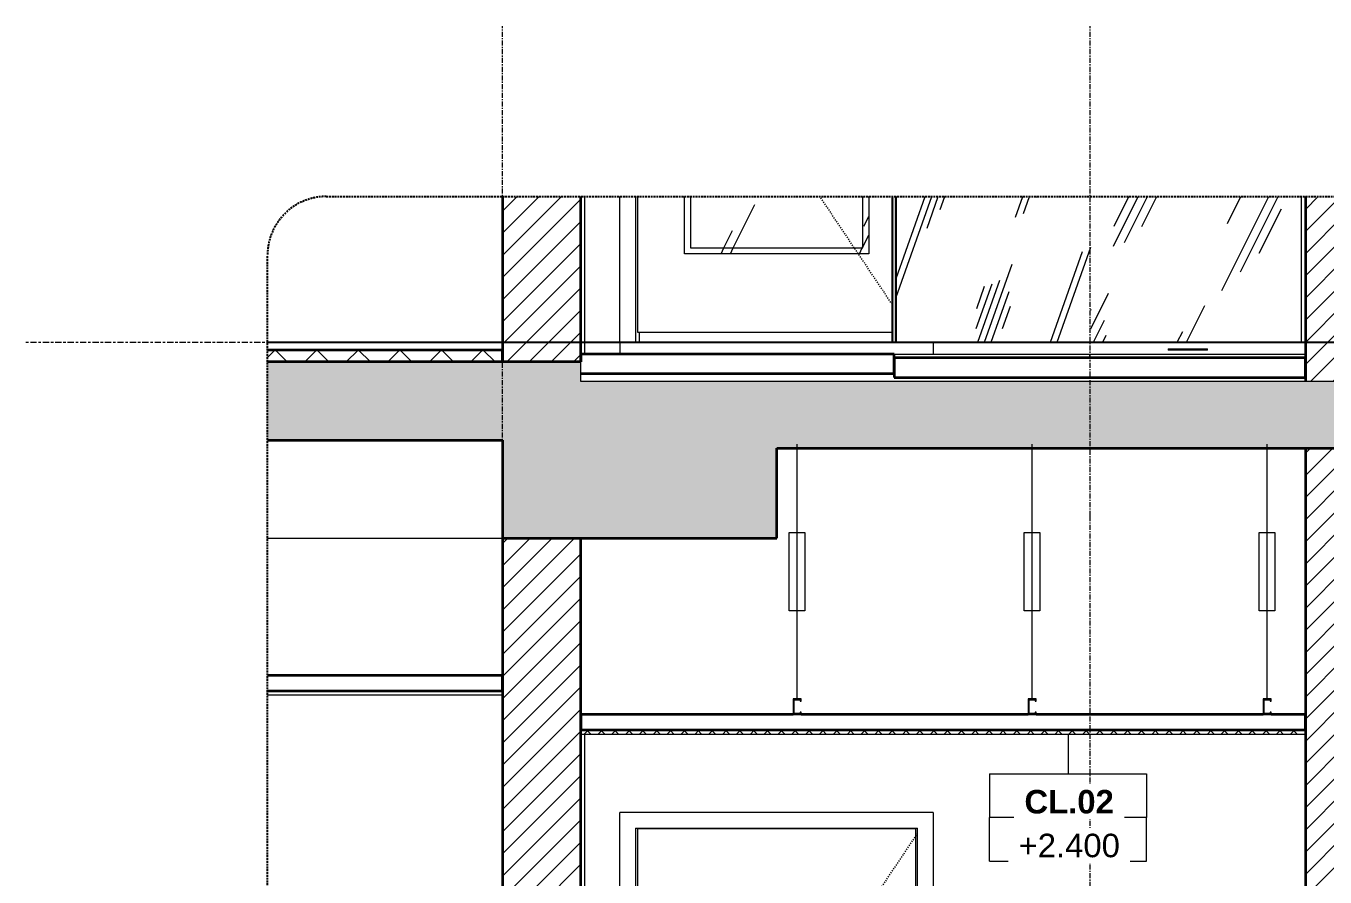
# Model space of a CAD drawing. Header units: millimetres. Extents: x 41758 to 237109, y 3795 to 78637.
# Drawn here: x 98777 to 102094, y 7635 to 9807 of the extents above; entities that cross this region are included whole.
import ezdxf

# ---------------------------------------------------------------- set-up
doc = ezdxf.new("R2010")
doc.units = ezdxf.units.MM
for name, pattern in [('Centre', [31.75, 6.35, -4.7625, 15.875, -4.7625]), ('Dash', [6, 3, -3]), ('Grid Line', [22.225, 12.7, -3.175, 3.175, -3.175]), ('Hidden', [7.14375, 4.7625, -2.38125]), ('IMPORT-CENTER _2_', [40.64, 25.4, -5.08, 5.08, -5.08])]:
    doc.linetypes.add(name, pattern=pattern)
for name, color, linetype, lineweight in [('0-5', 130, 'Continuous', 5), ('A-CLNG-1', 250, 'Continuous', 35), ('A-CLNG-FNSH-1', 7, 'Continuous', 18), ('A-CLNG-IDEN', 151, 'Continuous', 9), ('A-CLNG-PATT-3', 13, 'Continuous', 18), ('A-CLNG-PATT-4', 9, 'Continuous', 18), ('A-DETL-GENF', 92, 'Continuous', 18), ('A-DETL-GENF-4', 9, 'Continuous', 18), ('A-DETL-GENF-5', 92, 'Hidden', 25), ('A-DETL-GENF-HDLN-1', 7, 'Dash', 18), ('A-DETL-GENF-HDLN-2', 1, 'Continuous', 18), ('A-DETL-MEDM', 33, 'Continuous', 35), ('A-DETL-THIN', 151, 'Continuous', 18), ('A-DOOR', 31, 'Continuous', 18), ('A-DOOR-1', 7, 'Continuous', 18), ('A-FLOR-2', 7, 'Continuous', 18), ('A-FLOR-FNSH-1', 250, 'Continuous', 35), ('A-FLOR-LEVL-2', 51, 'Centre', 9), ('A-FLOR-PATT-3', 8, 'Continuous', 18), ('A-GLAZ-CURT', 52, 'Continuous', 18), ('A-GLAZ-CURT-1', 10, 'Continuous', 25), ('A-GLAZ-CURT-2', 7, 'Continuous', 18), ('A-WALL-2', 250, 'Continuous', 35), ('A-WALL-3', 7, 'Continuous', 18), ('A-WALL-PATT-1', 9, 'Continuous', 18), ('A-WALL-PATT-2', 111, 'Continuous', 18), ('G-IMPT', 8, 'Continuous', 18), ('G-IMPT-3', 8, 'IMPORT-CENTER _2_', 18), ('M-EQPM', 50, 'Continuous', 18), ('M-EQPM-1', 7, 'Continuous', 18), ('M-EQPM-2', 50, 'Continuous', 25), ('S-BEAM-2', 7, 'Continuous', 18), ('S-GRID-1', 1, 'Grid Line', 9)]:
    doc.layers.add(name, color=color, linetype=linetype, lineweight=lineweight)
doc.styles.add('Arial_2', font='arial.ttf', dxfattribs={"height": 60})
doc.styles.add('Arial_B_3', font='arialbd.ttf', dxfattribs={"height": 60})
pattern_1 = [(45, (49918.096, 15875), (-28.28427, 28.28427), [])]
pattern_2 = [(63.435, (49981.6, 15906.75), (-255.583, 766.747), [317.5, -190.5, 317.5, -190.5, -403.903]), (63.435, (49981.6, 15906.75), (-255.583, 766.747), [-1016, 127, -276.903]), (63.435, (49965.7, 15922.6), (-255.583, 766.747), [254, -317.5, 190.5, -190.5, -467.403]), (63.435, (49965.7, 15922.6), (-255.583, 766.747), [-952.5, 222.25, -245.153]), (63.435, (49965.7, 15970.25), (-255.583, 766.747), [190.5, -381, 127, -190.5, -530.903]), (63.435, (49965.7, 15970.25), (-255.583, 766.747), [-889, 285.75, -245.153]), (63.435, (50013.35, 15922.6), (-255.583, 766.747), [190.5, -381, 158.75, -689.653]), (63.435, (50060.97, 15970.25), (-255.583, 766.747), [95.25, -476.25, 63.5, -784.903]), (63.435, (49981.6, 16049.6), (-255.583, 766.747), [63.5, -476.25, 63.5, -254, -562.653]), (63.435, (49981.6, 16049.6), (-255.583, 766.747), [-857.25, 158.75, -403.903]), (63.435, (50267.35, 16002), (-255.583, 766.747), [317.5, -476.25, 381, -251.503]), (63.435, (50267.35, 15954.4), (-255.583, 766.747), [444.5, -317.5, 476.25, -188.003]), (63.435, (50299.1, 15970.25), (-255.583, 766.747), [508, -254, 381, -276.903]), (63.435, (50346.7, 16017.9), (-255.583, 766.747), [317.5, -444.5, 254, -403.903]), (63.435, (50299.1, 16113.1), (-255.583, 766.747), [158.75, -635, 190.5, -435.653]), (63.435, (50394.35, 16065.5), (-255.583, 766.747), [127, -635, 127, -530.903])]
pattern_3 = [(45, (105459.442, 15875), (-28.28427, 28.28427), [])]

# ---------------------------------------------------------------- blocks, each defined once
blk = doc.blocks.new('NCV_TKTC_KET CAU_rvt-5-TKCS_CĂN HỘ LOẠI 6 - MẶT CẮT 4')
at = {"layer": 'A-FLOR-FNSH-1'}
blk.add_line((44452.6, 8750), (44452.6, 8730), dxfattribs=at)
at = {"layer": 'S-BEAM-2'}
blk.add_line((43852.6, 8500), (44452.6, 8500), dxfattribs=at)
blk = doc.blocks.new('DOOR_CW_01 CANH MO-PANEL KINH - DIG_02-800x2200-CỬA NHÔM KÍNH-401063-TKCS_CĂN HỘ LOẠI 6 - MẶT CẮT 4')
at = {"layer": 'A-DETL-GENF-HDLN-1'}
for p, q in [((44792.6, 6673.5), (45512.6, 7747)), ((45447.6, 5696.9), (44792.6, 6673.5))]:
    blk.add_line(p, q, dxfattribs=at)
at = {"layer": 'A-DOOR-1'}
for p, q in [((45552.6, 7800), (44752.6, 7800)), ((44752.6, 5600), (44752.6, 7800)), ((45552.6, 7800), (45552.6, 7600)), ((44792.6, 7760), (44792.6, 5600)), ((44792.6, 7760), (45512.6, 7760)), ((44797.6, 7758), (44797.6, 5626)), ((45507.6, 7758), (44797.6, 7758)), ((45507.6, 7600), (45507.6, 7758)), ((45512.6, 7600), (45512.6, 7760)), ((44917.6, 7558), (45387.6, 7558)), ((44917.6, 5826), (44917.6, 7558)), ((45372.6, 7543), (44932.6, 7543)), ((44932.6, 7543), (44932.6, 5841)), ((45372.6, 6524.5), (45372.6, 7543)), ((45387.6, 7558), (45387.6, 6524.5)), ((45427.8, 6556), (45427.8, 6524.5)), ((45447.6, 6556), (45427.8, 6556)), ((45346.8, 6524.5), (45372.6, 6524.5)), ((45346.8, 6507.5), (45346.8, 6524.5)), ((45372.6, 6507.5), (45346.8, 6507.5)), ((45447.6, 6524.5), (45372.6, 6524.5)), ((45372.6, 5841), (45372.6, 6507.5)), ((45447.6, 6507.5), (45372.6, 6507.5)), ((45387.6, 6507.5), (45387.6, 5826)), ((45427.8, 6507.5), (45427.8, 6416)), ((45427.8, 6416), (45447.6, 6416)), ((44932.6, 5841), (45372.6, 5841)), ((45387.6, 5826), (44917.6, 5826)), ((44797.6, 5626), (45447.6, 5626)), ((44802.6, 5600), (44802.6, 5626)), ((44792.6, 5600), (44752.6, 5600))]:
    blk.add_line(p, q, dxfattribs=at)
blk = doc.blocks.new('NCV_TKTC_TANG 2_rvt-5-TKCS_CĂN HỘ LOẠI 6 - MẶT CẮT 4')
at = {"layer": 'A-CLNG-PATT-4'}
h = blk.add_hatch(dxfattribs=at)
h.set_pattern_fill('FP_28', color=256, style=0, pattern_type=2)
h.set_pattern_definition([(45, (49918.096, 15875), (-17.67767, 17.67767), []), (135, (49918.096, 15875), (-17.67767, -17.67767), [])])
h.paths.add_polyline_path([(46188.3, 8000), (46502.6, 8000), (46502.6, 8010), (44652.6, 8010), (44652.6, 8000), (45879.3, 8000)])
at = {"layer": 'A-WALL-PATT-1'}
h = blk.add_hatch(dxfattribs=at)
h.set_pattern_fill('FP_25', color=256, style=0, pattern_type=2)
h.set_pattern_definition(pattern_1)
h.paths.add_polyline_path([(46602.6, 5500), (46602.6, 8730), (46502.6, 8730), (46502.6, 5500)])
at = {"layer": 'A-CLNG-1'}
for p, q in [((45194.8, 8050), (44652.6, 8050)), ((44652.6, 8050), (44652.6, 8010)), ((45794.8, 8050), (45214.8, 8050)), ((46394.8, 8050), (45814.8, 8050)), ((46502.6, 8050), (46414.8, 8050)), ((46502.6, 8010), (46502.6, 8050)), ((46502.6, 8010), (44652.6, 8010))]:
    blk.add_line(p, q, dxfattribs=at)
at = {"layer": 'A-CLNG-FNSH-1'}
for p, q in [((44652.6, 8010), (44652.6, 8000)), ((44652.6, 8000), (46502.6, 8000)), ((46502.6, 8000), (46502.6, 8010))]:
    blk.add_line(p, q, dxfattribs=at)
at = {"layer": 'A-WALL-2'}
blk.add_line((46502.6, 8730), (46502.6, 5500), dxfattribs=at)
at = {"layer": 'A-WALL-3'}
blk.add_line((44662.6, 5570), (44662.6, 8000), dxfattribs=at)
at = {"layer": 'A-DOOR'}
blk.add_blockref('DOOR_CW_01 CANH MO-PANEL KINH - DIG_02-800x2200-CỬA NHÔM KÍNH-401063-TKCS_CĂN HỘ LOẠI 6 - MẶT CẮT 4', (0, 0), dxfattribs=at)
blk = doc.blocks.new('DOOR_CW_01 CANH MO-PANEL KINH - DIG_02-800x2200-CỬA NHÔM KÍNH-V64-TKCS_CĂN HỘ LOẠI 6 - MẶT CẮT 4')
at = {"layer": 'A-DETL-GENF-HDLN-2'}
h = blk.add_hatch(dxfattribs=at)
h.set_pattern_fill('FP_31', color=256, style=0, pattern_type=2)
h.set_pattern_definition(pattern_2)
h.paths.add_polyline_path([(44917.6, 9226), (45387.6, 9226), (45387.6, 9372), (45372.6, 9372), (45372.6, 9241), (44932.6, 9241), (44932.6, 9372), (44917.6, 9372)])
h = blk.add_hatch(dxfattribs=at)
h.set_pattern_fill('FP_31', color=256, style=0, pattern_type=2)
h.set_pattern_definition(pattern_2)
h.paths.add_polyline_path([(44952, 9241), (45372.6, 9241), (45372.6, 9372), (44932.6, 9372), (44932.6, 9241)])
at = {"layer": 'A-DETL-GENF-HDLN-1'}
blk.add_line((45447.6, 9096.9), (45263.1, 9372), dxfattribs=at)
at = {"layer": 'A-DOOR-1'}
for p, q in [((44752.6, 9000), (44752.6, 9372)), ((44792.6, 9372), (44792.6, 9000)), ((44797.6, 9372), (44797.6, 9026)), ((44917.6, 9226), (44917.6, 9372)), ((44932.6, 9372), (44932.6, 9241)), ((45372.6, 9241), (45372.6, 9372)), ((45387.6, 9372), (45387.6, 9226)), ((45387.6, 9226), (44917.6, 9226)), ((44932.6, 9241), (45372.6, 9241)), ((44797.6, 9026), (45447.6, 9026)), ((44802.6, 9000), (44802.6, 9026)), ((44792.6, 9000), (44752.6, 9000))]:
    blk.add_line(p, q, dxfattribs=at)
blk = doc.blocks.new('System Panel - Glazed-570944-TKCS_CĂN HỘ LOẠI 6 - MẶT CẮT 4')
at = {"layer": 'A-GLAZ-CURT'}
h = blk.add_hatch(dxfattribs=at)
h.set_pattern_fill('FP_31', color=256, style=0, pattern_type=2)
h.set_pattern_definition(pattern_2)
h.paths.add_polyline_path([(46207.7, 9000), (46492.6, 9000), (46492.6, 9372), (45954.6, 9372), (45954.6, 9000), (46188.3, 9000)])
at = {"layer": 'A-GLAZ-CURT-2'}
for p, q in [((46492.6, 9000), (46492.6, 9372)), ((45954.6, 9000), (46492.6, 9000))]:
    blk.add_line(p, q, dxfattribs=at)
blk = doc.blocks.new('System Panel - Glazed-945223-TKCS_CĂN HỘ LOẠI 6 - MẶT CẮT 4')
at = {"layer": 'A-GLAZ-CURT'}
blk.add_hatch(color=256, dxfattribs=at).paths.add_polyline_path([(45457.6, 9000), (45457.6, 9372), (45447.6, 9372), (45447.6, 9000), (45456.1, 9000)])
at = {"layer": 'A-GLAZ-CURT-1'}
for p, q in [((45447.6, 9372), (45447.6, 9000)), ((45457.6, 9000), (45457.6, 9372)), ((45447.6, 9000), (45457.6, 9000))]:
    blk.add_line(p, q, dxfattribs=at)
blk = doc.blocks.new('System Panel - Glazed-440114-TKCS_CĂN HỘ LOẠI 6 - MẶT CẮT 4')
at = {"layer": 'A-GLAZ-CURT'}
h = blk.add_hatch(dxfattribs=at)
h.set_pattern_fill('FP_33', color=256, style=0, pattern_type=2)
h.set_pattern_definition([(70.529, (47641.9, 15906.75), (-180.727, 766.747), [301.207, -180.724, 301.207, -563.9]), (70.529, (47641.9, 15906.75), (-180.727, 766.747), [-783.138, -180.724, 120.483, -262.693]), (70.529, (47630.67, 15922.62), (-180.727, 766.747), [240.966, -301.207, 180.724, -624.142]), (70.529, (47630.67, 15922.62), (-180.727, 766.747), [-722.897, -180.724, 210.845, -232.573]), (70.529, (47630.67, 15970.25), (-180.727, 766.747), [180.724, -361.448, 120.483, -684.383]), (70.529, (47630.67, 15970.25), (-180.727, 766.747), [-662.655, -180.724, 271.086, -232.573]), (70.529, (47664.35, 15922.62), (-180.727, 766.747), [180.724, -361.448, 150.603, -654.262]), (70.529, (47698.02, 15970.25), (-180.727, 766.747), [90.362, -451.81, 60.24, -744.625]), (70.529, (47641.9, 16049.62), (-180.727, 766.747), [60.24, -451.81, 60.24, -774.745]), (70.529, (47641.9, 16049.62), (-180.727, 766.747), [-572.293, -240.966, 150.603, -383.176]), (70.529, (47843.95, 16002), (-180.727, 766.747), [301.207, -451.81, 361.448, -238.597]), (70.529, (47843.95, 15954.38), (-180.727, 766.747), [421.69, -301.207, 451.81, -178.355]), (70.529, (47866.4, 15970.25), (-180.727, 766.747), [481.93, -240.966, 361.448, -262.693]), (70.529, (47900.1, 16017.88), (-180.727, 766.747), [301.207, -421.69, 240.966, -383.176]), (70.529, (47866.4, 16113.12), (-180.727, 766.747), [150.603, -602.414, 180.724, -413.297]), (70.529, (47933.75, 16065.5), (-180.727, 766.747), [120.483, -602.414, 120.483, -503.66])])
h.paths.add_polyline_path([(45552.6, 9000), (45954.6, 9000), (45954.6, 9372), (45457.6, 9372), (45457.6, 9000)])
at = {"layer": 'A-GLAZ-CURT-2'}
blk.add_line((45457.6, 9000), (45954.6, 9000), dxfattribs=at)
blk = doc.blocks.new('THU NUOC - THU NUOC-455054-TKCS_CĂN HỘ LOẠI 6 - MẶT CẮT 4')
at = {"layer": 'M-EQPM-1'}
for p, q in [((46152.564287, 8983.175), (46252.564287, 8983.175)), ((46152.564287, 8983.175), (46152.564287, 8980)), ((46252.564287, 8980), (46152.564287, 8980)), ((46252.564287, 8980), (46252.564287, 8983.175))]:
    blk.add_line(p, q, dxfattribs=at)
blk = doc.blocks.new('NCV_TKTC_TANG 3 - 4_rvt-6-TKCS_CĂN HỘ LOẠI 6 - MẶT CẮT 4')
at = {"layer": 'A-WALL-PATT-1'}
h = blk.add_hatch(dxfattribs=at)
h.set_pattern_fill('FP_25', color=256, style=0, pattern_type=2)
h.set_pattern_definition(pattern_1)
h.paths.add_polyline_path([(46602.6, 8900), (46602.6, 9372), (46502.6, 9372), (46502.6, 8900)])
at = {"layer": 'A-FLOR-2'}
for p, q in [((44752.6, 9000), (45447.6, 9000)), ((44752.6, 9000), (44752.6, 8970)), ((45552.6, 9000), (45552.6, 8970)), ((45452.6, 8970), (45952.1, 8970)), ((45952.1, 8960), (45952.1, 8970)), ((45952.1, 8970), (46502.6, 8970))]:
    blk.add_line(p, q, dxfattribs=at)
at = {"layer": 'A-FLOR-FNSH-1'}
for p, q in [((45452.6, 8970), (44652.6, 8970)), ((44652.6, 8970), (44652.6, 8950)), ((45452.6, 8920), (45452.6, 8970)), ((46502.6, 8960), (45452.6, 8960)), ((45452.6, 8960), (45452.6, 8910)), ((46502.6, 8910), (46502.6, 8960)), ((44652.6, 8920), (45452.6, 8920)), ((45452.6, 8910), (46502.6, 8910))]:
    blk.add_line(p, q, dxfattribs=at)
at = {"layer": 'A-WALL-2'}
blk.add_line((46502.6, 9372), (46502.6, 8900), dxfattribs=at)
at = {"layer": 'A-WALL-3'}
blk.add_line((44662.6, 8970), (44662.6, 9372), dxfattribs=at)
at = {"layer": 'A-DOOR'}
blk.add_blockref('DOOR_CW_01 CANH MO-PANEL KINH - DIG_02-800x2200-CỬA NHÔM KÍNH-V64-TKCS_CĂN HỘ LOẠI 6 - MẶT CẮT 4', (0, 0), dxfattribs=at)
at = {"layer": 'A-GLAZ-CURT'}
for name in ['System Panel - Glazed-945223-TKCS_CĂN HỘ LOẠI 6 - MẶT CẮT 4', 'System Panel - Glazed-440114-TKCS_CĂN HỘ LOẠI 6 - MẶT CẮT 4', 'System Panel - Glazed-570944-TKCS_CĂN HỘ LOẠI 6 - MẶT CẮT 4']:
    blk.add_blockref(name, (0, 0), dxfattribs=at)
at = {"layer": 'M-EQPM'}
blk.add_blockref('THU NUOC - THU NUOC-455054-TKCS_CĂN HỘ LOẠI 6 - MẶT CẮT 4', (0, 0), dxfattribs=at)
blk = doc.blocks.new('TKTC_XREF_251221_MB TANG 2-7 - TKTC_XREF_260130_MB TANG 2-5_dwg_THU NUOC - THU NUOC-444531-TKCS_MB TẦNG 1-4746804-TKCS_CĂN HỘ LOẠI 6 - MẶT CẮT 4')
at = {"layer": 'G-IMPT'}
for p, q in [((44453.7, 5600), (44303.7, 5600)), ((44303.7, 5600), (44453.7, 5600)), ((44428.7, 5600), (44328.7, 5600)), ((44328.7, 5600), (44428.7, 5600)), ((44423.7, 5600), (44333.7, 5600)), ((44333.7, 5600), (44423.7, 5600)), ((44333.7, 5600), (44423.7, 5600)), ((44423.7, 5600), (44333.7, 5600)), ((44346.7, 5600), (44346.7, 5600)), ((44346.7, 5600), (44346.7, 5600)), ((44346.7, 5600), (44346.7, 5600)), ((44346.7, 5600), (44370.7, 5600)), ((44370.7, 5600), (44346.7, 5600)), ((44410.9, 5600), (44346.7, 5600)), ((44346.7, 5600), (44410.9, 5600)), ((44410.9, 5600), (44346.7, 5600)), ((44346.7, 5600), (44410.9, 5600)), ((44359, 5600), (44359, 5600)), ((44359, 5600), (44359, 5600)), ((44398.5, 5600), (44359, 5600)), ((44359, 5600), (44398.5, 5600)), ((44398.5, 5600), (44359, 5600)), ((44359, 5600), (44398.5, 5600)), ((44368.9, 5600), (44368.9, 5600)), ((44368.9, 5600), (44368.9, 5600)), ((44388.5, 5600), (44368.9, 5600)), ((44368.9, 5600), (44388.5, 5600)), ((44388.5, 5600), (44368.9, 5600)), ((44368.9, 5600), (44388.5, 5600)), ((44410.9, 5600), (44386.7, 5600)), ((44386.7, 5600), (44410.9, 5600)), ((44388.5, 5600), (44388.5, 5600)), ((44388.5, 5600), (44388.5, 5600)), ((44398.5, 5600), (44398.5, 5600)), ((44398.5, 5600), (44398.5, 5600)), ((44410.9, 5600), (44410.9, 5600)), ((44410.9, 5600), (44410.9, 5600)), ((44410.9, 5600), (44410.9, 5600))]:
    blk.add_line(p, q, dxfattribs=at)
blk = doc.blocks.new('TKTC_XREF_251221_MB TANG 2-7 - TKTC_XREF_260130_MB TANG 2-5_dwg_FD-4746809-TKCS_CĂN HỘ LOẠI 6 - MẶT CẮT 4')
at = {"layer": 'G-IMPT'}
for p, q in [((44303.6, 5600), (44453.6, 5600)), ((44453.6, 5600), (44303.6, 5600)), ((44431.9, 5600), (44431.9, 5600))]:
    blk.add_line(p, q, dxfattribs=at)
at = {"layer": 'M-EQPM'}
for p, q in [((44431.9, 5600), (44325.3, 5600)), ((44340.9, 5600), (44416.3, 5600)), ((44416.3, 5600), (44340.9, 5600))]:
    blk.add_line(p, q, dxfattribs=at)
blk = doc.blocks.new('TKTC_XREF_251221_MB TANG 2-7 - TKTC_XREF_260130_MB TANG 2-5_dwg_$cc-V58-TKCS_CĂN HỘ LOẠI 6 - MẶT CẮT 4')
at = {"layer": 'G-IMPT-3'}
for p, q in [((44805.9, 5600), (44684.8, 5600)), ((44745, 5600), (44745.7, 5600))]:
    blk.add_line(p, q, dxfattribs=at)
at = {"layer": 'M-EQPM'}
for p, q in [((44700.3, 5600), (44700.3, 5600)), ((44745.3, 5600), (44745.1, 5600)), ((44745.1, 5600), (44745.6, 5600)), ((44745.6, 5600), (44745.3, 5600))]:
    blk.add_line(p, q, dxfattribs=at)
blk = doc.blocks.new('TKTC_XREF_251221_MB TANG 2-7 - TKTC_XREF_260130_MB TANG 2-5_dwg_CUM U_DN100-V59-TKCS_CĂN HỘ LOẠI 6 - MẶT CẮT 4')
at = {"layer": 'G-IMPT'}
for p, q in [((44681.3, 5600), (44682.1, 5600)), ((44682.1, 5600), (44681.3, 5600)), ((44681.3, 5600), (44681.3, 5600)), ((44681.4, 5600), (44682.2, 5600)), ((44682.2, 5600), (44681.4, 5600)), ((44681.4, 5600), (44681.4, 5600)), ((44683.3, 5600), (44683.3, 5600)), ((44683.4, 5600), (44683.4, 5600)), ((44684.8, 5600), (44684.8, 5600)), ((44684.9, 5600), (44684.9, 5600)), ((44686.4, 5600), (44686.4, 5600)), ((44686.5, 5600), (44686.5, 5600)), ((44687.1, 5600), (44687.1, 5600)), ((44687.1, 5600), (44687.1, 5600)), ((44687.1, 5600), (44687.1, 5600)), ((44690.9, 5600), (44687.1, 5600)), ((44690.9, 5600), (44687.1, 5600)), ((44687.2, 5600), (44687.2, 5600)), ((44687.2, 5600), (44687.3, 5600)), ((44691, 5600), (44687.2, 5600)), ((44687.3, 5600), (44687.3, 5600)), ((44691, 5600), (44687.3, 5600)), ((44692.4, 5600), (44743.7, 5600)), ((44692.6, 5600), (44743.9, 5600)), ((44743.9, 5600), (44743.7, 5600)), ((44743.9, 5600), (44743.7, 5600)), ((44743.9, 5600), (44743.8, 5600))]:
    blk.add_line(p, q, dxfattribs=at)
at = {"layer": 'G-IMPT', "flags": 128}
for points in [[(44686.4, 5600), (44682.1, 5600), (44682.1, 5600), (44686.4, 5600)], [(44686.5, 5600), (44682.2, 5600), (44682.2, 5600), (44686.5, 5600)], [(44687.1, 5600), (44690.9, 5600), (44690.9, 5600), (44687.1, 5600)], [(44687.3, 5600), (44691, 5600), (44691, 5600), (44687.2, 5600)], [(44690.9, 5600), (44690.9, 5600), (44692.4, 5600), (44692.4, 5600), (44690.9, 5600), (44690.9, 5600)], [(44691, 5600), (44691, 5600), (44692.5, 5600), (44692.6, 5600), (44691, 5600), (44691, 5600)], [(44692.4, 5600), (44743.7, 5600), (44743.8, 5600)], [(44692.6, 5600), (44743.9, 5600), (44743.9, 5600)]]:
    blk.add_lwpolyline(points, dxfattribs=at)
blk = doc.blocks.new('TKTC_XREF_251221_MB TANG 2-7 - TKTC_XREF_251221_MB TANG 2-7-V61-TKCS_CĂN HỘ LOẠI 6 - MẶT CẮT 4')
at = {"layer": 'M-EQPM'}
for p, q in [((44652.6, 9000), (44692.4, 9000)), ((44692.4, 9000), (44652.6, 9000)), ((44692.6, 9000), (44812.4, 9000)), ((44812.4, 9000), (44692.6, 9000))]:
    blk.add_line(p, q, dxfattribs=at)
at = {"layer": 'M-EQPM-2'}
for p, q in [((43852.6, 9000), (44802.6, 9000)), ((44802.6, 9000), (49452.6, 9000))]:
    blk.add_line(p, q, dxfattribs=at)
for name, p in [('TKTC_XREF_251221_MB TANG 2-7 - TKTC_XREF_260130_MB TANG 2-5_dwg_FD-4746809-TKCS_CĂN HỘ LOẠI 6 - MẶT CẮT 4', (0, 3400)), ('TKTC_XREF_251221_MB TANG 2-7 - TKTC_XREF_260130_MB TANG 2-5_dwg_FD-4746809-TKCS_CĂN HỘ LOẠI 6 - MẶT CẮT 4', (0, 3400)), ('TKTC_XREF_251221_MB TANG 2-7 - TKTC_XREF_260130_MB TANG 2-5_dwg_THU NUOC - THU NUOC-444531-TKCS_MB TẦNG 1-4746804-TKCS_CĂN HỘ LOẠI 6 - MẶT CẮT 4', (0, 3400)), ('TKTC_XREF_251221_MB TANG 2-7 - TKTC_XREF_260130_MB TANG 2-5_dwg_THU NUOC - THU NUOC-444531-TKCS_MB TẦNG 1-4746804-TKCS_CĂN HỘ LOẠI 6 - MẶT CẮT 4', (0, 3400)), ('TKTC_XREF_251221_MB TANG 2-7 - TKTC_XREF_260130_MB TANG 2-5_dwg_CUM U_DN100-V59-TKCS_CĂN HỘ LOẠI 6 - MẶT CẮT 4', (0, 3400)), ('TKTC_XREF_251221_MB TANG 2-7 - TKTC_XREF_260130_MB TANG 2-5_dwg_$cc-V58-TKCS_CĂN HỘ LOẠI 6 - MẶT CẮT 4', (0, 3400)), ('TKTC_XREF_251221_MB TANG 2-7 - TKTC_XREF_260130_MB TANG 2-5_dwg_THU NUOC - THU NUOC-444531-TKCS_MB TẦNG 1-4746804-TKCS_CĂN HỘ LOẠI 6 - MẶT CẮT 4', (1299.4, 3400))]:
    blk.add_blockref(name, p)
blk = doc.blocks.new('BORDER VIEW - BORDER VIEW-2597634-TKCS_CĂN HỘ LOẠI 6 - MẶT CẮT 4')
at = {"layer": 'A-DETL-GENF-5'}
for p, q in [((44002.6, 9372), (53267.4, 9372)), ((43852.6, 5050), (43852.6, 9222))]:
    blk.add_line(p, q, dxfattribs=at)
blk.add_arc((44002.6, 9222), 150, 90, 180, dxfattribs=at)
blk = doc.blocks.new('Repeating Detail - THANH TREO TRẦN 650-4103126-TKCS_CĂN HỘ LOẠI 6 - MẶT CẮT 4')
at = {"layer": 'A-DETL-GENF'}
for points in [[(45214.8, 8050), (45214.8, 8056), (45212.3, 8056), (45212.3, 8052.5), (45197.3, 8052.5), (45197.3, 8087.5), (45212.3, 8087.5), (45212.3, 8084), (45214.8, 8084), (45214.8, 8090), (45194.8, 8090), (45194.8, 8050), (45212.3, 8050)], [(45812.3, 8050), (45814.8, 8050), (45814.8, 8056), (45812.3, 8056), (45812.3, 8052.5), (45797.3, 8052.5), (45797.3, 8087.5), (45812.3, 8087.5), (45812.3, 8084), (45814.8, 8084), (45814.8, 8090), (45794.8, 8090), (45794.8, 8050), (45797.3, 8050)], [(46412.3, 8050), (46414.8, 8050), (46414.8, 8056), (46412.3, 8056), (46412.3, 8052.5), (46397.3, 8052.5), (46397.3, 8087.5), (46412.3, 8087.5), (46412.3, 8084), (46414.8, 8084), (46414.8, 8090), (46394.8, 8090), (46394.8, 8050), (46397.3, 8050)], [(47012.3, 8050), (47014.8, 8050), (47014.8, 8056), (47012.3, 8056), (47012.3, 8052.5), (46997.3, 8052.5), (46997.3, 8087.5), (47012.3, 8087.5), (47012.3, 8084), (47014.8, 8084), (47014.8, 8090), (46994.8, 8090), (46994.8, 8050), (46997.3, 8050)], [(47612.3, 8050), (47614.8, 8050), (47614.8, 8056), (47612.3, 8056), (47612.3, 8052.5), (47597.3, 8052.5), (47597.3, 8087.5), (47612.3, 8087.5), (47612.3, 8084), (47614.8, 8084), (47614.8, 8090), (47594.8, 8090), (47594.8, 8050), (47597.3, 8050)], [(48212.3, 8050), (48214.8, 8050), (48214.8, 8056), (48212.3, 8056), (48212.3, 8052.5), (48197.3, 8052.5), (48197.3, 8087.5), (48212.3, 8087.5), (48212.3, 8084), (48214.8, 8084), (48214.8, 8090), (48194.8, 8090), (48194.8, 8050), (48197.3, 8050)]]:
    blk.add_hatch(color=256, dxfattribs=at).paths.add_polyline_path(points)
for p, q in [((45204.8, 8090), (45204.8, 8740)), ((45804.8, 8090), (45804.8, 8740)), ((46404.8, 8090), (46404.8, 8740)), ((47004.8, 8090), (47004.8, 8740)), ((47604.8, 8090), (47604.8, 8740)), ((48204.8, 8090), (48204.8, 8740)), ((45184.8, 8515), (45224.8, 8515)), ((45184.8, 8315), (45184.8, 8515)), ((45224.8, 8515), (45224.8, 8315)), ((45784.8, 8515), (45824.8, 8515)), ((45784.8, 8315), (45784.8, 8515)), ((45824.8, 8515), (45824.8, 8315)), ((46384.8, 8515), (46424.8, 8515)), ((46384.8, 8315), (46384.8, 8515)), ((46424.8, 8515), (46424.8, 8315)), ((46984.8, 8515), (47024.8, 8515)), ((46984.8, 8315), (46984.8, 8515)), ((47024.8, 8515), (47024.8, 8315)), ((47584.8, 8515), (47624.8, 8515)), ((47584.8, 8315), (47584.8, 8515)), ((47624.8, 8515), (47624.8, 8315)), ((48184.8, 8515), (48224.8, 8515)), ((48184.8, 8315), (48184.8, 8515)), ((48224.8, 8515), (48224.8, 8315)), ((45224.8, 8315), (45184.8, 8315)), ((45824.8, 8315), (45784.8, 8315)), ((46424.8, 8315), (46384.8, 8315)), ((47024.8, 8315), (46984.8, 8315)), ((47624.8, 8315), (47584.8, 8315)), ((48224.8, 8315), (48184.8, 8315)), ((45214.8, 8090), (45194.8, 8090)), ((45194.8, 8090), (45194.8, 8050)), ((45214.8, 8090), (45194.8, 8090)), ((45194.8, 8090), (45194.8, 8050)), ((45197.3, 8087.5), (45212.3, 8087.5)), ((45197.3, 8052.5), (45197.3, 8087.5)), ((45197.3, 8052.5), (45197.3, 8087.5)), ((45197.3, 8087.5), (45212.3, 8087.5)), ((45212.3, 8087.5), (45212.3, 8084)), ((45212.3, 8087.5), (45212.3, 8084)), ((45212.3, 8084), (45214.8, 8084)), ((45212.3, 8084), (45214.8, 8084)), ((45214.8, 8084), (45214.8, 8090)), ((45214.8, 8084), (45214.8, 8090)), ((45814.8, 8090), (45794.8, 8090)), ((45794.8, 8090), (45794.8, 8050)), ((45814.8, 8090), (45794.8, 8090)), ((45794.8, 8090), (45794.8, 8050)), ((45797.3, 8087.5), (45812.3, 8087.5)), ((45797.3, 8052.5), (45797.3, 8087.5)), ((45797.3, 8052.5), (45797.3, 8087.5)), ((45797.3, 8087.5), (45812.3, 8087.5)), ((45812.3, 8087.5), (45812.3, 8084)), ((45812.3, 8087.5), (45812.3, 8084)), ((45812.3, 8084), (45814.8, 8084)), ((45812.3, 8084), (45814.8, 8084)), ((45814.8, 8084), (45814.8, 8090)), ((45814.8, 8084), (45814.8, 8090)), ((46414.8, 8090), (46394.8, 8090)), ((46394.8, 8090), (46394.8, 8050)), ((46414.8, 8090), (46394.8, 8090)), ((46394.8, 8090), (46394.8, 8050)), ((46397.3, 8087.5), (46412.3, 8087.5)), ((46397.3, 8052.5), (46397.3, 8087.5)), ((46397.3, 8052.5), (46397.3, 8087.5)), ((46397.3, 8087.5), (46412.3, 8087.5)), ((46412.3, 8087.5), (46412.3, 8084)), ((46412.3, 8087.5), (46412.3, 8084)), ((46412.3, 8084), (46414.8, 8084)), ((46412.3, 8084), (46414.8, 8084)), ((46414.8, 8084), (46414.8, 8090)), ((46414.8, 8084), (46414.8, 8090)), ((47014.8, 8090), (46994.8, 8090)), ((46994.8, 8090), (46994.8, 8050)), ((47014.8, 8090), (46994.8, 8090)), ((46994.8, 8090), (46994.8, 8050)), ((46997.3, 8087.5), (47012.3, 8087.5)), ((46997.3, 8052.5), (46997.3, 8087.5)), ((46997.3, 8052.5), (46997.3, 8087.5)), ((46997.3, 8087.5), (47012.3, 8087.5)), ((47012.3, 8087.5), (47012.3, 8084)), ((47012.3, 8087.5), (47012.3, 8084)), ((47012.3, 8084), (47014.8, 8084)), ((47012.3, 8084), (47014.8, 8084)), ((47014.8, 8084), (47014.8, 8090)), ((47014.8, 8084), (47014.8, 8090)), ((47614.8, 8090), (47594.8, 8090)), ((47594.8, 8090), (47594.8, 8050)), ((47614.8, 8090), (47594.8, 8090)), ((47594.8, 8090), (47594.8, 8050)), ((47597.3, 8087.5), (47612.3, 8087.5)), ((47597.3, 8052.5), (47597.3, 8087.5)), ((47597.3, 8052.5), (47597.3, 8087.5)), ((47597.3, 8087.5), (47612.3, 8087.5)), ((47612.3, 8087.5), (47612.3, 8084)), ((47612.3, 8087.5), (47612.3, 8084)), ((47612.3, 8084), (47614.8, 8084)), ((47612.3, 8084), (47614.8, 8084)), ((47614.8, 8084), (47614.8, 8090)), ((47614.8, 8084), (47614.8, 8090)), ((48214.8, 8090), (48194.8, 8090)), ((48194.8, 8090), (48194.8, 8050)), ((48214.8, 8090), (48194.8, 8090)), ((48194.8, 8090), (48194.8, 8050)), ((48197.3, 8087.5), (48212.3, 8087.5)), ((48197.3, 8052.5), (48197.3, 8087.5)), ((48197.3, 8052.5), (48197.3, 8087.5)), ((48197.3, 8087.5), (48212.3, 8087.5)), ((48212.3, 8087.5), (48212.3, 8084)), ((48212.3, 8087.5), (48212.3, 8084)), ((48212.3, 8084), (48214.8, 8084)), ((48212.3, 8084), (48214.8, 8084)), ((48214.8, 8084), (48214.8, 8090)), ((48214.8, 8084), (48214.8, 8090)), ((45194.8, 8050), (45214.8, 8050)), ((45194.8, 8050), (45214.8, 8050)), ((45212.3, 8052.5), (45197.3, 8052.5)), ((45212.3, 8052.5), (45197.3, 8052.5)), ((45214.8, 8056), (45212.3, 8056)), ((45212.3, 8056), (45212.3, 8052.5)), ((45214.8, 8056), (45212.3, 8056)), ((45212.3, 8056), (45212.3, 8052.5)), ((45214.8, 8050), (45214.8, 8056)), ((45214.8, 8050), (45214.8, 8056)), ((45794.8, 8050), (45814.8, 8050)), ((45794.8, 8050), (45814.8, 8050)), ((45812.3, 8052.5), (45797.3, 8052.5)), ((45812.3, 8052.5), (45797.3, 8052.5)), ((45814.8, 8056), (45812.3, 8056)), ((45812.3, 8056), (45812.3, 8052.5)), ((45814.8, 8056), (45812.3, 8056)), ((45812.3, 8056), (45812.3, 8052.5)), ((45814.8, 8050), (45814.8, 8056)), ((45814.8, 8050), (45814.8, 8056)), ((46394.8, 8050), (46414.8, 8050)), ((46394.8, 8050), (46414.8, 8050)), ((46412.3, 8052.5), (46397.3, 8052.5)), ((46412.3, 8052.5), (46397.3, 8052.5)), ((46414.8, 8056), (46412.3, 8056)), ((46412.3, 8056), (46412.3, 8052.5)), ((46414.8, 8056), (46412.3, 8056)), ((46412.3, 8056), (46412.3, 8052.5)), ((46414.8, 8050), (46414.8, 8056)), ((46414.8, 8050), (46414.8, 8056)), ((46994.8, 8050), (47014.8, 8050)), ((46994.8, 8050), (47014.8, 8050)), ((47012.3, 8052.5), (46997.3, 8052.5)), ((47012.3, 8052.5), (46997.3, 8052.5)), ((47014.8, 8056), (47012.3, 8056)), ((47012.3, 8056), (47012.3, 8052.5)), ((47014.8, 8056), (47012.3, 8056)), ((47012.3, 8056), (47012.3, 8052.5)), ((47014.8, 8050), (47014.8, 8056)), ((47014.8, 8050), (47014.8, 8056)), ((47594.8, 8050), (47614.8, 8050)), ((47594.8, 8050), (47614.8, 8050)), ((47612.3, 8052.5), (47597.3, 8052.5)), ((47612.3, 8052.5), (47597.3, 8052.5)), ((47614.8, 8056), (47612.3, 8056)), ((47612.3, 8056), (47612.3, 8052.5)), ((47614.8, 8056), (47612.3, 8056)), ((47612.3, 8056), (47612.3, 8052.5)), ((47614.8, 8050), (47614.8, 8056)), ((47614.8, 8050), (47614.8, 8056)), ((48194.8, 8050), (48214.8, 8050)), ((48194.8, 8050), (48214.8, 8050)), ((48212.3, 8052.5), (48197.3, 8052.5)), ((48212.3, 8052.5), (48197.3, 8052.5)), ((48214.8, 8056), (48212.3, 8056)), ((48212.3, 8056), (48212.3, 8052.5)), ((48214.8, 8056), (48212.3, 8056)), ((48212.3, 8056), (48212.3, 8052.5)), ((48214.8, 8050), (48214.8, 8056)), ((48214.8, 8050), (48214.8, 8056))]:
    blk.add_line(p, q, dxfattribs=at)
blk = doc.blocks.new('M_Ceiling Tag w Height - M_Ceiling Tag w Height-4076435-TKCS_CĂN HỘ LOẠI 6 - MẶT CẮT 4')
at = {"layer": 'A-CLNG-IDEN'}
for p, q in [((45696, 7898.4), (45696, 7787.3)), ((45696, 7898.4), (46097.1, 7898.4)), ((46097.1, 7898.4), (46097.1, 7787.3)), ((45696, 7675.9), (45696, 7787.3)), ((46097.1, 7787.3), (45696, 7787.3)), ((46097.1, 7675.9), (46097.1, 7787.3)), ((45696, 7675.9), (46097.1, 7675.9))]:
    blk.add_line(p, q, dxfattribs=at)

msp = doc.modelspace()

# ---------------------------------------------------------------- hatches: boundary and pattern name
at = {"layer": 'A-CLNG-PATT-3'}
h = msp.add_hatch(dxfattribs=at)
h.set_pattern_fill('FP_27', color=256, style=0, pattern_type=2)
h.set_pattern_definition([(0, (105459.44, 15875), (406.4, 101.6), [16.764, -288.036, 16.764, -288.036, -1625.6]), (0, (105459.44, 15875), (406.4, 101.6), [-609.6, 16.764, -592.836, 16.764, -288.036, -711.2]), (0, (105459.44, 15875), (406.4, 101.6), [-1524, 16.764, -186.436, 16.764, -491.236]), (120, (105611.84, 15925.8), (-291.1882, 301.1527), [16.764, -288.036, 16.764, -288.036, -1625.6]), (120, (105611.84, 15925.8), (-291.1882, 301.1527), [-609.6, 16.764, -592.836, 16.764, -288.036, -711.2]), (120, (105611.84, 15925.8), (-291.1882, 301.1527), [-1524, 16.764, -186.436, 16.764, -491.236]), (240, (105662.64, 16129), (-115.2118, -402.7527), [16.764, -288.036, 16.764, -288.036, -1625.6]), (240, (105662.64, 16129), (-115.2118, -402.7527), [-609.6, 16.764, -592.836, 16.764, -288.036, -711.2]), (240, (105662.64, 16129), (-115.2118, -402.7527), [-1524, 16.764, -186.436, 16.764, -491.236])])
h.paths.add_polyline_path([(99993.9, 8100), (99993.9, 8110), (99393.9, 8110), (99393.9, 8100)])
at = {"layer": 'A-DETL-GENF-4'}
h = msp.add_hatch(dxfattribs=at)
h.set_pattern_fill('FP_26', color=256, style=0, pattern_type=2)
h.set_pattern_definition([(50, (105459.44, 15875), (364.368, -31.878), [38.1, -419.1]), (355, (105459.44, 15875), (-70.486, 382.113), [30.48, -335.28]), (100.451, (105489.8, 15872.34), (293.885, 350.233), [32.38, -356.18]), (46.184, (105459.44, 15976.6), (542.158, -84.086), [57.15, -628.65]), (96.636, (105504.6, 15969.6), (474.805, 494.855), [48.57, -534.27]), (351.184, (105459.44, 15976.6), (474.81, 494.85), [45.72, -502.92]), (21, (105510.24, 15951.2), (303.2285, -204.5305), [38.1, -419.1]), (326, (105510.24, 15951.2), (123.604, 368.376), [30.48, -335.28]), (71.451, (105535.5, 15934.16), (426.834, 163.843), [32.38, -356.18]), (37.5, (105459.44, 15875), (6.1766, 169.1102), [3.353, -327.863, 3.353, -337.007, -336.55]), (37.5, (105459.44, 15875), (6.1766, 169.1102), [-671.576, 3.353, -333.197]), (7.5, (105459.44, 15875), (133.639, 200.3615), [3.353, -190.703, 3.353, -320.243, -128.27]), (7.5, (105459.44, 15875), (133.639, 200.3615), [-517.652, 3.353, -124.917]), (327.5, (105346.16, 15875), (271.1818, -11.4584), [3.353, -123.647, 3.353, -392.887, -525.78]), (327.5, (105346.16, 15875), (271.1818, -11.4584), [-523.24, 3.353, -522.427]), (317.5, (105295.36, 15875), (296.2585, 50.853), [3.353, -161.747, 3.353, -259.791, -373.38]), (317.5, (105295.36, 15875), (296.2585, 50.853), [-428.244, 3.353, -370.027]), (45, (105459.44, 15875), (-125.7236, 125.7236), []), (45, (105459.44, 16065.5), (-125.7236, 125.7236), [])])
h.paths.add_polyline_path([(100193.9, 5100), (100694, 5100), (100694, 5330), (104093.8, 5330), (104093.8, 5380), (104994, 5380), (104994, 5150), (105194, 5150), (105194, 5380), (108094, 5380), (108094, 5100), (108494, 5100), (108494, 5350), (108958.7, 5350), (108958.7, 5550), (103993.9, 5550), (103993.9, 5500), (100193.9, 5500), (100193.9, 5550), (99393.9, 5550), (99393.9, 5350), (99994, 5350), (99994, 5100)])
h.paths.add_polyline_path([(108393.9, 8500), (108494, 8500), (108494, 8780), (108958.7, 8780), (108958.7, 8950), (103993.9, 8950), (103993.9, 8900), (100193.9, 8900), (100193.9, 8950), (99393.9, 8950), (99393.9, 8750), (99994, 8750), (99994, 8500), (100694, 8500), (100694, 8730), (104093.8, 8730), (104093.8, 8780), (104994, 8780), (104994, 8550), (105194, 8550), (105194, 8780), (108094, 8780), (108094, 8500), (108363, 8500)])
at = {"layer": 'A-FLOR-PATT-3'}
h = msp.add_hatch(dxfattribs=at)
h.set_pattern_fill('FP_30', color=256, style=0, pattern_type=2)
h.set_pattern_definition([(45, (105459.44, 15875), (-53.033, 53.033), []), (135, (105459.44, 15875), (-53.033, -53.033), [])])
h.paths.add_polyline_path([(99993.9, 8950), (99993.9, 8980), (99393.9, 8980), (99393.9, 8950), (99875.2, 8950)])
at = {"layer": 'A-WALL-PATT-2'}
h = msp.add_hatch(dxfattribs=at)
h.set_pattern_fill('FP_25', color=256, style=0, pattern_type=2)
h.set_pattern_definition(pattern_3)
h.paths.add_polyline_path([(100193.9, 8950), (100193.9, 9372), (99993.9, 9372), (99994, 8950)])
h = msp.add_hatch(dxfattribs=at)
h.set_pattern_fill('FP_25', color=256, style=0, pattern_type=2)
h.set_pattern_definition(pattern_3)
h.paths.add_polyline_path([(99994, 5550), (100193.9, 5550), (100193.9, 8500), (99994, 8500), (99993.9, 5550)])

# ---------------------------------------------------------------- linework, layer by layer
at = {"layer": 'A-CLNG-1'}
for p, q in [((99993.9, 8150), (99393.9, 8150)), ((99993.9, 8110), (99993.9, 8150)), ((99993.9, 8110), (99393.9, 8110))]:
    msp.add_line(p, q, dxfattribs=at)
at = {"layer": 'A-CLNG-FNSH-1'}
for p, q in [((99393.9, 8100), (99993.9, 8100)), ((99993.9, 8100), (99993.9, 8110))]:
    msp.add_line(p, q, dxfattribs=at)
at = {"layer": 'A-CLNG-IDEN'}
msp.add_line((101437.9, 8000.5), (101437.9, 7898.4), dxfattribs=at)
at = {"layer": 'A-DETL-MEDM'}
for p, q in [((100193.9, 8950), (99393.9, 8950)), ((99393.9, 8750), (99994, 8750)), ((99994, 8750), (99994, 8500)), ((100694, 8500), (100694, 8730)), ((100694, 8730), (104093.8, 8730)), ((99994, 8500), (100694, 8500))]:
    msp.add_line(p, q, dxfattribs=at)
at = {"layer": 'A-DETL-THIN'}
for p, q in [((100193.9, 8900), (100193.9, 8950)), ((103993.9, 8900), (100193.9, 8900))]:
    msp.add_line(p, q, dxfattribs=at)
at = {"layer": 'A-FLOR-FNSH-1'}
for p, q in [((99993.9, 8980), (99393.9, 8980)), ((99993.9, 8950), (99993.9, 8980))]:
    msp.add_line(p, q, dxfattribs=at)
at = {"layer": 'A-FLOR-LEVL-2'}
msp.add_line((98777.4, 9000), (109593.9, 9000), dxfattribs=at)
at = {"layer": 'A-WALL-2'}
for p, q in [((99993.9, 9372), (99993.9, 8950)), ((100193.9, 8950), (100193.9, 9372)), ((99993.9, 8750), (99993.9, 5550)), ((100193.9, 5550), (100193.9, 8500))]:
    msp.add_line(p, q, dxfattribs=at)
at = {"layer": 'S-GRID-1'}
for p, q in [((99993.9, 8557.1), (99993.9, 9807.1)), ((101493.9, 8557.1), (101493.9, 9807.1)), ((99993.9, 5498.8), (99993.9, 8557.1)), ((101493.9, 5498.8), (101493.9, 8557.1))]:
    msp.add_line(p, q, dxfattribs=at)

# ---------------------------------------------------------------- block references
at = {"layer": '0-5'}
for name in ['NCV_TKTC_KET CAU_rvt-5-TKCS_CĂN HỘ LOẠI 6 - MẶT CẮT 4', 'NCV_TKTC_TANG 3 - 4_rvt-6-TKCS_CĂN HỘ LOẠI 6 - MẶT CẮT 4', 'NCV_TKTC_TANG 2_rvt-5-TKCS_CĂN HỘ LOẠI 6 - MẶT CẮT 4']:
    msp.add_blockref(name, (55541.3, 0), dxfattribs=at)
at = {"layer": 'A-CLNG-IDEN'}
msp.add_blockref('M_Ceiling Tag w Height - M_Ceiling Tag w Height-4076435-TKCS_CĂN HỘ LOẠI 6 - MẶT CẮT 4', (55541.3, 0), dxfattribs=at)
at = {"layer": 'A-DETL-GENF'}
for name in ['BORDER VIEW - BORDER VIEW-2597634-TKCS_CĂN HỘ LOẠI 6 - MẶT CẮT 4', 'Repeating Detail - THANH TREO TRẦN 650-4103126-TKCS_CĂN HỘ LOẠI 6 - MẶT CẮT 4']:
    msp.add_blockref(name, (55541.3, 0), dxfattribs=at)
at = {"layer": 'M-EQPM'}
msp.add_blockref('TKTC_XREF_251221_MB TANG 2-7 - TKTC_XREF_251221_MB TANG 2-7-V61-TKCS_CĂN HỘ LOẠI 6 - MẶT CẮT 4', (55541.3, 0), dxfattribs=at)

# ---------------------------------------------------------------- next in the draw order: texts
at = {"layer": 'A-CLNG-IDEN', "char_height": 60, "attachment_point": 5, "line_spacing_factor": 0.936439, "bg_fill": 3, "box_fill_scale": 1.25, "bg_fill_color": 256, "bg_fill_true_color": 13158600, "bg_fill_transparency": 0}
for s, insert, width, style in [('\\pt634.9998,1270.0002,1905,2539.9998,3175.0002,3810,4444.9998,5080.0002,5715,6349.9998,6985.0002,7620,8254.9998,8890.0002,9525,10159.9998,10795.0002,11430,12064.9998,12700.0002,13335,13969.9998,14605.0002,15240,15874.9998,16510.0002,17145,17779.9998,18415.0002,19050,19684.9998,20320.0002;CL.02', (101440.6, 7827.2), 251.5, 'Arial_B_3'), ('\\pt634.9998,1270.0002,1905,2539.9998,3175.0002,3810,4444.9998,5080.0002,5715,6349.9998,6985.0002,7620,8254.9998,8890.0002,9525,10159.9998,10795.0002,11430,12064.9998,12700.0002,13335,13969.9998,14605.0002,15240,15874.9998,16510.0002,17145,17779.9998,18415.0002,19050,19684.9998,20320.0002;+2.400', (101440.9, 7715.5), 281, 'Arial_2')]:
    msp.add_mtext(s, dxfattribs=dict(at, insert=insert, width=width, style=style))

doc.saveas('drawing.dxf')
